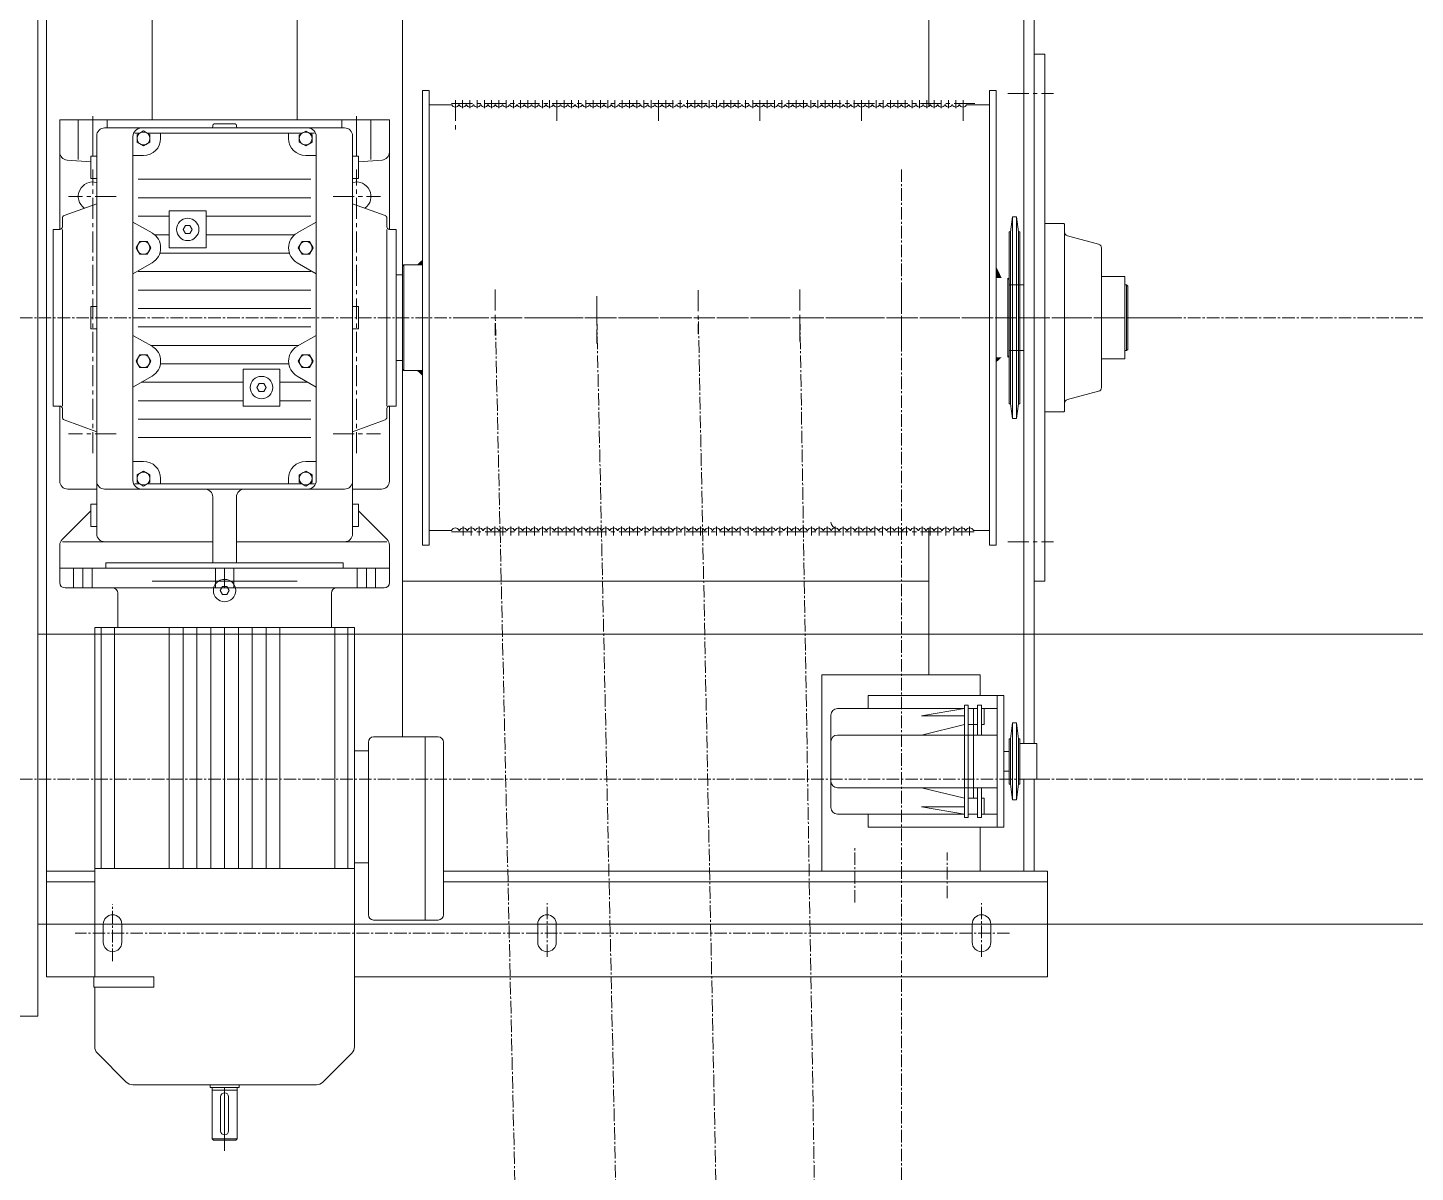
# Model space of a CAD drawing. Header units: millimetres. Extents: x 53635 to 142317, y 101101 to 147193.
# Drawn here: x 70953 to 72006, y 120761 to 121629 of the extents above; entities that cross this region are included whole.
import ezdxf

# ---------------------------------------------------------------- set-up
doc = ezdxf.new("R2010")
doc.units = ezdxf.units.MM
doc.header["$LTSCALE"] = 0.5
doc.header["$MEASUREMENT"] = 0
for name, pattern in [('AXES', [50.8, 31.75, -6.35, 6.35, -6.35]), ('AXES2', [28.575, 19.05, -3.175, 3.175, -3.175]), ('CONTINU', [0])]:
    doc.linetypes.add(name, pattern=pattern)
doc.layers.get('0').update_dxf_attribs({"lineweight": 0})
for name, color, linetype, lineweight in [('-AXE', 1, 'AXES2', 0), ('-fort', 7, 'Continuous', 0), ('ASHADE', 7, 'CONTINU', 0), ('AXE', 1, 'AXES2', 0), ('AXES', 1, 'AXES', 0), ('FIN', 1, 'Continuous', 0), ('FORT', 7, 'Continuous', 0)]:
    doc.layers.add(name, color=color, linetype=linetype, lineweight=lineweight)

msp = doc.modelspace()

# ---------------------------------------------------------------- linework, layer by layer
at = {"layer": '-AXE'}
for p, q in [((70604.5, 121409.09), (77418.31, 121409.09)), ((70604.5, 121059.09), (77418.31, 121059.09))]:
    msp.add_line(p, q, dxfattribs=at)
at = {"layer": '-fort'}
for p, q in [((70960.9, 121169.09), (77070.89, 121169.09)), ((70960.9, 120949.09), (77070.89, 120949.09))]:
    msp.add_line(p, q, dxfattribs=at)
msp.add_lwpolyline([(70815.9, 120879.09), (70815.9, 121939.09), (70960.9, 121939.09), (70960.9, 120879.09)], close=True, dxfattribs=at)
for p, q in [((71724.64, 121609.09), (71724.64, 121209.09)), ((71252.64, 121409.09), (71252.64, 121581.59)), ((71257.64, 121409.09), (71257.64, 121581.59)), ((71682.64, 121409.09), (71682.64, 121581.59)), ((71687.64, 121409.09), (71687.64, 121581.59)), ((71257.64, 121570.59), (71275.08, 121570.59)), ((71280.21, 121570.59), (71280.58, 121570.59)), ((71285.71, 121570.59), (71286.08, 121570.59)), ((71291.21, 121570.59), (71291.58, 121570.59)), ((71296.71, 121570.59), (71297.08, 121570.59)), ((71302.21, 121570.59), (71302.58, 121570.59)), ((71307.71, 121570.59), (71308.08, 121570.59)), ((71313.21, 121570.59), (71313.58, 121570.59)), ((71318.71, 121570.59), (71319.08, 121570.59)), ((71324.21, 121570.59), (71324.58, 121570.59)), ((71329.71, 121570.59), (71330.08, 121570.59)), ((71335.21, 121570.59), (71335.58, 121570.59)), ((71340.71, 121570.59), (71341.08, 121570.59)), ((71346.21, 121570.59), (71346.58, 121570.59)), ((71351.71, 121570.59), (71352.08, 121570.59)), ((71357.21, 121570.59), (71357.58, 121570.59)), ((71362.71, 121570.59), (71363.08, 121570.59)), ((71368.21, 121570.59), (71368.58, 121570.59)), ((71373.71, 121570.59), (71374.08, 121570.59)), ((71379.21, 121570.59), (71379.58, 121570.59)), ((71384.71, 121570.59), (71385.08, 121570.59)), ((71390.21, 121570.59), (71390.58, 121570.59)), ((71395.71, 121570.59), (71396.08, 121570.59)), ((71401.21, 121570.59), (71401.58, 121570.59)), ((71406.71, 121570.59), (71407.08, 121570.59)), ((71412.21, 121570.59), (71412.58, 121570.59)), ((71417.71, 121570.59), (71418.08, 121570.59)), ((71423.21, 121570.59), (71423.58, 121570.59)), ((71428.71, 121570.59), (71429.08, 121570.59)), ((71434.21, 121570.59), (71434.58, 121570.59)), ((71439.71, 121570.59), (71440.08, 121570.59)), ((71445.21, 121570.59), (71445.58, 121570.59)), ((71450.71, 121570.59), (71451.08, 121570.59)), ((71456.21, 121570.59), (71456.58, 121570.59)), ((71461.71, 121570.59), (71462.08, 121570.59)), ((71467.21, 121570.59), (71467.58, 121570.59)), ((71472.71, 121570.59), (71473.08, 121570.59)), ((71478.21, 121570.59), (71478.58, 121570.59)), ((71483.71, 121570.59), (71484.08, 121570.59)), ((71489.21, 121570.59), (71489.58, 121570.59)), ((71494.71, 121570.59), (71495.08, 121570.59)), ((71500.21, 121570.59), (71500.58, 121570.59)), ((71505.71, 121570.59), (71506.08, 121570.59)), ((71511.21, 121570.59), (71511.58, 121570.59)), ((71516.71, 121570.59), (71517.08, 121570.59)), ((71522.21, 121570.59), (71522.58, 121570.59)), ((71527.71, 121570.59), (71528.08, 121570.59)), ((71533.21, 121570.59), (71533.58, 121570.59)), ((71538.71, 121570.59), (71539.08, 121570.59)), ((71544.21, 121570.59), (71544.58, 121570.59)), ((71549.71, 121570.59), (71550.08, 121570.59)), ((71555.21, 121570.59), (71555.58, 121570.59)), ((71560.71, 121570.59), (71561.08, 121570.59)), ((71566.21, 121570.59), (71566.58, 121570.59)), ((71571.71, 121570.59), (71572.08, 121570.59)), ((71577.21, 121570.59), (71577.58, 121570.59)), ((71582.71, 121570.59), (71583.08, 121570.59)), ((71588.21, 121570.59), (71588.58, 121570.59)), ((71593.71, 121570.59), (71594.08, 121570.59)), ((71599.21, 121570.59), (71599.58, 121570.59)), ((71604.71, 121570.59), (71605.08, 121570.59)), ((71610.21, 121570.59), (71610.58, 121570.59)), ((71615.71, 121570.59), (71616.08, 121570.59)), ((71621.21, 121570.59), (71621.58, 121570.59)), ((71626.71, 121570.59), (71627.08, 121570.59)), ((71632.21, 121570.59), (71632.58, 121570.59)), ((71637.71, 121570.59), (71638.08, 121570.59)), ((71643.21, 121570.59), (71643.58, 121570.59)), ((71648.71, 121570.59), (71649.08, 121570.59)), ((71654.21, 121570.59), (71654.58, 121570.59)), ((71659.71, 121570.59), (71660.08, 121570.59)), ((71665.21, 121570.59), (71682.64, 121570.59)), ((70977.64, 121559.09), (70977.64, 121534.67)), ((70977.64, 121559.09), (71102.64, 121559.09)), ((70977.64, 121559.09), (70977.64, 121476.09)), ((70991.64, 121559.09), (70991.64, 121529.09)), ((71002.64, 121562.09), (71002.64, 121531.59)), ((71013.64, 121559.09), (71013.64, 121553.09)), ((71093.64, 121555.09), (71093.64, 121554.09)), ((71094.64, 121556.09), (71102.64, 121556.09)), ((71102.64, 121559.09), (71227.64, 121559.09)), ((71102.64, 121556.09), (71110.64, 121556.09)), ((71111.64, 121555.09), (71111.64, 121554.09)), ((71191.64, 121559.09), (71191.64, 121553.09)), ((71202.64, 121562.09), (71202.64, 121531.59)), ((71213.64, 121559.09), (71213.64, 121529.09)), ((71227.64, 121559.09), (71227.64, 121534.67)), ((71227.64, 121559.09), (71227.64, 121476.09)), ((71005.64, 121547.09), (71005.64, 121531.59)), ((71011.64, 121553.09), (71039.64, 121553.09)), ((71033.14, 121546.59), (71033.14, 121481.69)), ((71034.44, 121549.09), (71038.27, 121549.09)), ((71041.14, 121550.79), (71036.24, 121547.89)), ((71036.24, 121547.89), (71036.24, 121542.29)), ((71039.64, 121553.09), (71165.64, 121553.09)), ((71039.64, 121553.09), (71092.64, 121553.09)), ((71041.14, 121550.79), (71046.04, 121547.89)), ((71044.02, 121549.09), (71161.34, 121549.09)), ((71046.04, 121547.89), (71046.04, 121542.29)), ((71054.14, 121549.09), (71054.14, 121545.09)), ((71112.64, 121553.09), (71165.64, 121553.09)), ((71151.14, 121549.09), (71151.14, 121545.09)), ((71164.14, 121550.69), (71159.24, 121547.89)), ((71159.24, 121547.89), (71159.24, 121542.29)), ((71164.14, 121550.69), (71169.04, 121547.89)), ((71165.64, 121553.09), (71193.64, 121553.09)), ((71166.94, 121549.09), (71170.84, 121549.09)), ((71169.04, 121547.89), (71169.04, 121542.29)), ((71172.14, 121546.59), (71172.14, 121481.69)), ((71199.64, 121547.09), (71199.64, 121285.09)), ((71036.24, 121542.29), (71041.14, 121539.49)), ((71046.04, 121542.29), (71041.14, 121539.49)), ((71159.24, 121542.29), (71164.14, 121539.39)), ((71169.04, 121542.29), (71164.14, 121539.39)), ((70983.22, 121528.69), (71001.14, 121527.41)), ((71001.14, 121531.59), (71005.64, 121531.59)), ((71001.14, 121514.59), (71001.14, 121531.59)), ((71005.64, 121531.59), (71005.64, 121514.59)), ((71033.14, 121532.09), (71041.14, 121532.09)), ((71164.14, 121532.09), (71172.14, 121532.09)), ((71199.64, 121531.59), (71204.14, 121531.59)), ((71199.64, 121514.59), (71199.64, 121531.59)), ((71199.64, 121527.09), (71199.64, 121527.09)), ((71204.14, 121531.59), (71204.14, 121514.59)), ((71222.07, 121528.69), (71204.14, 121527.41)), ((71005.64, 121514.59), (71001.14, 121514.59)), ((71005.64, 121514.59), (71005.64, 121417.59)), ((71037.14, 121514.09), (71168.14, 121514.09)), ((71204.14, 121514.59), (71199.64, 121514.59)), ((71005.64, 121495.55), (70980.96, 121486.56)), ((71037.14, 121500.09), (71168.14, 121500.09)), ((71199.64, 121495.55), (71224.33, 121486.56)), ((70979.64, 121484.68), (70979.64, 121478.09)), ((71033.14, 121481.69), (71033.14, 121442.49)), ((71033.14, 121481.69), (71047.64, 121473.39)), ((71033.14, 121481.69), (71033.14, 121442.49)), ((71037.14, 121486.09), (71060.64, 121486.09)), ((71060.64, 121490.09), (71088.64, 121490.09)), ((71060.64, 121490.09), (71060.64, 121462.09)), ((71088.64, 121490.09), (71088.64, 121462.09)), ((71088.64, 121486.09), (71168.14, 121486.09)), ((71172.14, 121481.69), (71157.64, 121473.39)), ((71172.14, 121481.69), (71172.14, 121442.49)), ((71225.64, 121484.68), (71225.64, 121478.09)), ((70972.64, 121476.09), (70977.64, 121476.09)), ((70972.64, 121476.09), (70972.64, 121409.09)), ((70979.64, 121476.09), (70979.64, 121342.09)), ((71049.45, 121472.09), (71060.64, 121472.09)), ((71071.18, 121476.09), (71072.91, 121479.09)), ((71072.91, 121473.09), (71071.18, 121476.09)), ((71072.91, 121479.09), (71076.38, 121479.09)), ((71076.38, 121473.09), (71072.91, 121473.09)), ((71076.38, 121479.09), (71078.11, 121476.09)), ((71078.11, 121476.09), (71076.38, 121473.09)), ((71088.64, 121472.09), (71155.84, 121472.09)), ((71225.64, 121476.09), (71225.64, 121342.09)), ((71227.64, 121476.09), (71232.64, 121476.09)), ((71232.64, 121476.09), (71232.64, 121409.09)), ((71738.64, 121480.59), (71724.64, 121480.59)), ((71739.64, 121479.59), (71739.64, 121409.09)), ((71765.42, 121464.88), (71741.87, 121471.19)), ((71038.34, 121466.99), (71035.44, 121462.09)), ((71035.44, 121462.09), (71038.34, 121457.19)), ((71038.34, 121466.99), (71043.94, 121466.99)), ((71043.94, 121466.99), (71046.74, 121462.09)), ((71046.74, 121462.09), (71043.94, 121457.19)), ((71060.64, 121462.09), (71088.64, 121462.09)), ((71161.34, 121466.99), (71158.44, 121462.09)), ((71158.44, 121462.09), (71161.34, 121457.19)), ((71161.34, 121466.99), (71166.94, 121466.99)), ((71166.94, 121466.99), (71169.74, 121462.09)), ((71169.74, 121462.09), (71166.94, 121457.19)), ((71767.64, 121461.98), (71767.64, 121409.09)), ((71047.64, 121450.79), (71033.14, 121442.49)), ((71038.34, 121457.19), (71043.94, 121457.19)), ((71053.51, 121458.09), (71151.77, 121458.09)), ((71157.64, 121450.79), (71172.14, 121442.49)), ((71161.34, 121457.19), (71166.94, 121457.19)), ((71033.14, 121442.49), (71033.14, 121395.69)), ((71037.14, 121444.09), (71168.14, 121444.09)), ((71172.14, 121442.49), (71172.14, 121395.69)), ((71237.64, 121441.59), (71232.64, 121441.59)), ((71232.64, 121441.59), (71232.64, 121441.59)), ((71237.64, 121448.09), (71238.64, 121449.09)), ((71237.64, 121448.09), (71237.64, 121370.09)), ((71237.64, 121441.59), (71237.64, 121376.59)), ((71237.64, 121439.09), (71237.64, 121379.09)), ((71252.64, 121449.09), (71238.64, 121449.09)), ((71238.64, 121449.09), (71238.64, 121369.09)), ((71696.64, 121439.09), (71697.64, 121438.09)), ((71696.64, 121439.09), (71696.64, 121379.09)), ((71785.24, 121440.34), (71767.64, 121440.34)), ((71785.24, 121440.34), (71785.24, 121377.84)), ((71037.14, 121430.09), (71168.14, 121430.09)), ((71708.64, 121434.09), (71697.64, 121434.09)), ((71786.64, 121434.09), (71785.24, 121434.09)), ((71787.64, 121433.09), (71786.64, 121434.09)), ((71786.64, 121434.09), (71786.64, 121384.09)), ((71787.64, 121433.09), (71787.64, 121385.09)), ((70972.64, 121409.09), (70972.64, 121342.09)), ((71001.14, 121417.59), (71005.64, 121417.59)), ((71001.14, 121400.59), (71001.14, 121417.59)), ((71005.64, 121417.59), (71005.64, 121400.59)), ((71037.14, 121416.09), (71168.14, 121416.09)), ((71037.14, 121416.09), (71168.14, 121416.09)), ((71199.64, 121417.59), (71204.14, 121417.59)), ((71199.64, 121400.59), (71199.64, 121417.59)), ((71204.14, 121417.59), (71204.14, 121400.59)), ((71232.64, 121409.09), (71232.64, 121342.09)), ((71252.64, 121236.59), (71252.64, 121409.09)), ((71257.64, 121409.09), (71257.64, 121236.59)), ((71682.64, 121409.09), (71682.64, 121236.59)), ((71687.64, 121236.59), (71687.64, 121409.09)), ((71739.64, 121338.59), (71739.64, 121409.09)), ((71767.64, 121409.09), (71767.64, 121356.16)), ((71005.64, 121400.59), (71001.14, 121400.59)), ((71005.64, 121400.59), (71005.64, 121285.09)), ((71005.64, 121400.59), (71005.64, 121285.09)), ((71037.14, 121402.09), (71168.14, 121402.09)), ((71204.14, 121400.59), (71199.64, 121400.59)), ((71033.14, 121395.69), (71033.14, 121356.49)), ((71033.14, 121395.69), (71047.64, 121387.39)), ((71033.14, 121395.69), (71033.14, 121356.49)), ((71046.42, 121388.09), (71158.87, 121388.09)), ((71172.14, 121395.69), (71157.64, 121387.39)), ((71172.14, 121395.69), (71172.14, 121356.49)), ((71038.34, 121380.99), (71035.44, 121376.09)), ((71035.44, 121376.09), (71038.34, 121371.19)), ((71038.34, 121380.99), (71043.94, 121380.99)), ((71043.94, 121380.99), (71046.74, 121376.09)), ((71046.74, 121376.09), (71043.94, 121371.19)), ((71161.34, 121380.99), (71158.44, 121376.09)), ((71158.44, 121376.09), (71161.34, 121371.19)), ((71161.34, 121380.99), (71166.94, 121380.99)), ((71166.94, 121380.99), (71169.74, 121376.09)), ((71169.74, 121376.09), (71166.94, 121371.19)), ((71237.64, 121376.59), (71232.64, 121376.59)), ((71232.64, 121376.59), (71232.64, 121376.59)), ((71697.64, 121380.09), (71696.64, 121379.09)), ((71708.64, 121384.09), (71697.64, 121384.09)), ((71785.24, 121377.84), (71767.64, 121377.84)), ((71786.64, 121384.09), (71785.24, 121384.09)), ((71787.64, 121385.09), (71786.64, 121384.09)), ((71038.34, 121371.19), (71043.94, 121371.19)), ((71053.99, 121374.09), (71151.3, 121374.09)), ((71116.64, 121370.09), (71144.64, 121370.09)), ((71116.64, 121370.09), (71116.64, 121342.09)), ((71144.64, 121370.09), (71144.64, 121342.09)), ((71161.34, 121371.19), (71166.94, 121371.19)), ((71237.64, 121370.09), (71238.64, 121369.09)), ((71252.64, 121369.09), (71238.64, 121369.09)), ((71047.64, 121364.79), (71033.14, 121356.49)), ((71033.14, 121356.49), (71033.14, 121285.59)), ((71039.43, 121360.09), (71116.64, 121360.09)), ((71127.18, 121356.09), (71128.91, 121359.09)), ((71128.91, 121353.09), (71127.18, 121356.09)), ((71128.91, 121359.09), (71132.38, 121359.09)), ((71132.38, 121359.09), (71134.11, 121356.09)), ((71134.11, 121356.09), (71132.38, 121353.09)), ((71144.64, 121360.09), (71165.85, 121360.09)), ((71157.64, 121364.79), (71172.14, 121356.49)), ((71172.14, 121356.49), (71172.14, 121285.59)), ((71037.14, 121346.09), (71116.64, 121346.09)), ((71132.38, 121353.09), (71128.91, 121353.09)), ((71144.64, 121346.09), (71168.14, 121346.09)), ((71765.42, 121353.29), (71741.87, 121346.98)), ((70972.64, 121342.09), (70977.64, 121342.09)), ((70977.64, 121342.09), (70977.64, 121285.09)), ((70979.64, 121340.09), (70979.64, 121333.49)), ((71116.64, 121342.09), (71144.64, 121342.09)), ((71225.64, 121340.09), (71225.64, 121333.49)), ((71227.64, 121342.09), (71232.64, 121342.09)), ((71227.64, 121342.09), (71227.64, 121285.09)), ((71738.64, 121337.59), (71724.64, 121337.59)), ((70980.96, 121331.61), (71005.64, 121322.62)), ((71037.14, 121332.09), (71168.14, 121332.09)), ((71224.33, 121331.61), (71199.64, 121322.62)), ((71037.14, 121318.09), (71168.14, 121318.09)), ((71033.14, 121300.09), (71041.14, 121300.09)), ((71041.14, 121292.69), (71036.24, 121289.89)), ((71041.14, 121292.69), (71046.04, 121289.89)), ((71164.14, 121292.69), (71159.24, 121289.89)), ((71164.14, 121300.09), (71172.14, 121300.09)), ((71164.14, 121292.69), (71169.04, 121289.89)), ((71005.64, 121285.09), (71005.64, 121267.59)), ((71034.44, 121283.09), (71038.27, 121283.09)), ((71036.24, 121289.89), (71036.24, 121284.29)), ((71036.24, 121284.29), (71041.14, 121281.39)), ((71046.04, 121284.29), (71041.14, 121281.39)), ((71044.02, 121283.09), (71161.27, 121283.09)), ((71046.04, 121289.89), (71046.04, 121284.29)), ((71054.14, 121287.09), (71054.14, 121283.09)), ((71151.14, 121287.09), (71151.14, 121283.09)), ((71159.24, 121289.89), (71159.24, 121284.29)), ((71159.24, 121284.29), (71164.14, 121281.39)), ((71169.04, 121284.29), (71164.14, 121281.39)), ((71167.02, 121283.09), (71170.84, 121283.09)), ((71169.04, 121289.89), (71169.04, 121284.29)), ((71199.64, 121285.09), (71199.64, 121245.09)), ((70983.64, 121279.09), (71005.64, 121279.09)), ((71005.64, 121279.09), (71005.64, 121267.59)), ((71011.64, 121279.09), (71039.64, 121279.09)), ((71039.64, 121279.09), (71165.64, 121279.09)), ((71093.64, 121273.09), (71093.64, 121224.09)), ((71111.64, 121273.09), (71111.64, 121224.09)), ((71165.64, 121279.09), (71193.64, 121279.09)), ((71199.64, 121279.09), (71221.64, 121279.09)), ((71199.64, 121279.09), (71199.64, 121267.09)), ((71001.14, 121262.59), (70979.4, 121240.84)), ((71001.14, 121267.59), (71005.64, 121267.59)), ((71001.14, 121250.59), (71001.14, 121267.59)), ((71005.64, 121267.59), (71005.64, 121250.59)), ((71199.64, 121267.59), (71204.14, 121267.59)), ((71199.64, 121250.59), (71199.64, 121267.59)), ((71199.64, 121267.09), (71199.64, 121267.08)), ((71204.14, 121267.59), (71204.14, 121250.59)), ((71204.14, 121262.58), (71225.89, 121240.84)), ((71005.64, 121250.59), (71001.14, 121250.59)), ((71005.64, 121250.59), (71005.64, 121245.09)), ((71204.14, 121250.59), (71199.64, 121250.59)), ((70979.64, 121239.09), (71093.64, 121239.09)), ((71011.64, 121239.09), (71093.64, 121239.09)), ((71093.64, 121239.09), (71093.64, 121239.09)), ((71093.64, 121239.09), (71093.64, 121239.09)), ((71111.64, 121239.09), (71225.64, 121239.09)), ((71111.64, 121239.09), (71193.64, 121239.09)), ((71257.64, 121247.59), (71274.82, 121247.59)), ((71280.47, 121247.59), (71280.82, 121247.59)), ((71286.47, 121247.59), (71286.82, 121247.59)), ((71292.47, 121247.59), (71292.82, 121247.59)), ((71298.47, 121247.59), (71298.82, 121247.59)), ((71304.47, 121247.59), (71304.82, 121247.59)), ((71310.47, 121247.59), (71310.82, 121247.59)), ((71316.47, 121247.59), (71316.82, 121247.59)), ((71322.47, 121247.59), (71322.82, 121247.59)), ((71328.47, 121247.59), (71328.82, 121247.59)), ((71334.47, 121247.59), (71334.82, 121247.59)), ((71340.47, 121247.59), (71340.82, 121247.59)), ((71346.47, 121247.59), (71346.82, 121247.59)), ((71352.47, 121247.59), (71352.82, 121247.59)), ((71358.47, 121247.59), (71358.82, 121247.59)), ((71364.47, 121247.59), (71364.82, 121247.59)), ((71370.47, 121247.59), (71370.82, 121247.59)), ((71376.47, 121247.59), (71376.82, 121247.59)), ((71382.47, 121247.59), (71382.82, 121247.59)), ((71388.47, 121247.59), (71388.82, 121247.59)), ((71394.47, 121247.59), (71394.82, 121247.59)), ((71400.47, 121247.59), (71400.82, 121247.59)), ((71406.47, 121247.59), (71406.82, 121247.59)), ((71412.47, 121247.59), (71412.82, 121247.59)), ((71418.47, 121247.59), (71418.82, 121247.59)), ((71424.47, 121247.59), (71424.82, 121247.59)), ((71430.47, 121247.59), (71430.82, 121247.59)), ((71436.47, 121247.59), (71436.82, 121247.59)), ((71442.47, 121247.59), (71442.82, 121247.59)), ((71448.47, 121247.59), (71448.82, 121247.59)), ((71454.47, 121247.59), (71454.82, 121247.59)), ((71460.47, 121247.59), (71460.82, 121247.59)), ((71466.47, 121247.59), (71466.82, 121247.59)), ((71472.47, 121247.59), (71472.82, 121247.59)), ((71478.47, 121247.59), (71478.82, 121247.59)), ((71484.47, 121247.59), (71484.82, 121247.59)), ((71490.47, 121247.59), (71490.82, 121247.59)), ((71496.47, 121247.59), (71496.82, 121247.59)), ((71502.47, 121247.59), (71502.82, 121247.59)), ((71508.47, 121247.59), (71508.82, 121247.59)), ((71514.47, 121247.59), (71514.82, 121247.59)), ((71520.47, 121247.59), (71520.82, 121247.59)), ((71526.47, 121247.59), (71526.82, 121247.59)), ((71532.47, 121247.59), (71532.82, 121247.59)), ((71538.47, 121247.59), (71538.82, 121247.59)), ((71544.47, 121247.59), (71544.82, 121247.59)), ((71550.47, 121247.59), (71550.82, 121247.59)), ((71556.47, 121247.59), (71556.82, 121247.59)), ((71562.47, 121247.59), (71562.82, 121247.59)), ((71568.47, 121247.59), (71568.82, 121247.59)), ((71574.47, 121247.59), (71574.82, 121247.59)), ((71580.47, 121247.59), (71580.82, 121247.59)), ((71586.47, 121247.59), (71586.82, 121247.59)), ((71592.47, 121247.59), (71592.82, 121247.59)), ((71598.47, 121247.59), (71598.82, 121247.59)), ((71604.47, 121247.59), (71604.82, 121247.59)), ((71610.47, 121247.59), (71610.82, 121247.59)), ((71616.47, 121247.59), (71616.82, 121247.59)), ((71622.47, 121247.59), (71622.82, 121247.59)), ((71628.47, 121247.59), (71628.82, 121247.59)), ((71634.47, 121247.59), (71634.82, 121247.59)), ((71640.47, 121247.59), (71640.82, 121247.59)), ((71646.47, 121247.59), (71646.82, 121247.59)), ((71652.47, 121247.59), (71652.82, 121247.59)), ((71658.47, 121247.59), (71658.82, 121247.59)), ((71664.47, 121247.59), (71664.82, 121247.59)), ((71670.47, 121247.59), (71682.64, 121247.59)), ((70977.64, 121236.6), (70977.64, 121219.09)), ((71227.64, 121236.6), (71227.64, 121219.09)), ((70977.64, 121219.09), (70977.64, 121208.09)), ((70977.64, 121219.09), (71012.64, 121219.09)), ((70977.64, 121219.09), (71012.64, 121219.09)), ((70988.14, 121219.09), (70988.14, 121204.09)), ((70995.14, 121219.09), (70995.14, 121204.09)), ((71002.14, 121219.09), (71002.14, 121204.09)), ((71012.64, 121223.09), (71012.64, 121219.09)), ((71012.64, 121223.09), (71192.64, 121223.09)), ((71012.64, 121219.09), (71192.64, 121219.09)), ((71012.64, 121219.09), (71192.64, 121219.09)), ((71095.64, 121219.09), (71095.64, 121204.09)), ((71095.64, 121219.09), (71095.64, 121204.09)), ((71095.64, 121219.09), (71095.64, 121204.09)), ((71095.64, 121219.09), (71095.64, 121204.09)), ((71102.64, 121219.09), (71102.64, 121204.09)), ((71102.64, 121219.09), (71102.64, 121204.09)), ((71102.64, 121219.09), (71102.64, 121204.09)), ((71109.64, 121219.09), (71109.64, 121204.09)), ((71109.64, 121219.09), (71109.64, 121204.09)), ((71109.64, 121219.09), (71109.64, 121204.09)), ((71109.64, 121219.09), (71109.64, 121204.09)), ((71192.64, 121223.09), (71192.64, 121219.09)), ((71192.64, 121219.09), (71227.64, 121219.09)), ((71192.64, 121219.09), (71227.64, 121219.09)), ((71203.14, 121219.09), (71203.14, 121204.09)), ((71210.14, 121219.09), (71210.14, 121204.09)), ((71217.14, 121219.09), (71217.14, 121204.09)), ((71227.64, 121219.09), (71227.64, 121208.09)), ((71227.64, 121219.09), (71227.64, 121219.09)), ((71227.64, 121219.09), (71227.64, 121219.09)), ((70981.64, 121204.09), (71017.64, 121204.09)), ((71017.64, 121204.09), (71187.64, 121204.09)), ((71021.64, 121200.09), (71021.64, 121174.09)), ((71100.91, 121205.09), (71099.18, 121202.09)), ((71099.18, 121202.09), (71100.91, 121199.09)), ((71100.91, 121205.09), (71104.38, 121205.09)), ((71100.91, 121199.09), (71104.38, 121199.09)), ((71104.38, 121205.09), (71106.11, 121202.09)), ((71106.11, 121202.09), (71104.38, 121199.09)), ((71183.64, 121200.09), (71183.64, 121174.09)), ((71187.64, 121204.09), (71223.64, 121204.09)), ((71004.14, 121174.09), (71201.14, 121174.09)), ((71004.14, 121174.09), (71004.14, 120991.09)), ((71009.14, 121174.09), (71009.14, 120991.09)), ((71019.14, 121174.09), (71019.14, 120991.09)), ((71021.64, 121174.09), (71183.64, 121174.09)), ((71060.64, 121174.09), (71060.64, 120991.09)), ((71071.14, 121174.09), (71071.14, 120991.09)), ((71081.64, 121174.09), (71081.64, 120991.09)), ((71092.14, 121174.09), (71092.14, 120991.09)), ((71102.64, 121174.09), (71102.64, 120991.09)), ((71113.14, 121174.09), (71113.14, 120991.09)), ((71123.64, 121174.09), (71123.64, 120991.09)), ((71134.14, 121174.09), (71134.14, 120991.09)), ((71144.64, 121174.09), (71144.64, 120991.09)), ((71186.14, 121174.09), (71186.14, 120991.09)), ((71196.14, 121174.09), (71196.14, 120991.09)), ((71201.14, 121174.09), (71201.14, 120991.09)), ((71211.64, 121087.09), (71211.64, 120956.09)), ((71264.64, 121091.09), (71215.64, 121091.09)), ((71254.64, 121091.09), (71254.64, 120952.09)), ((71268.64, 121087.09), (71268.64, 120956.09)), ((71211.64, 121080.59), (71201.14, 121080.59)), ((71201.14, 121080.59), (71201.14, 120995.59)), ((71211.64, 121080.59), (71211.64, 120995.59)), ((71004.14, 120991.09), (71004.14, 120909.09)), ((71004.14, 120991.09), (71102.64, 120991.09)), ((71009.14, 120991.09), (71009.14, 120991.09)), ((71019.14, 120991.09), (71019.14, 120991.09)), ((71060.64, 120991.09), (71060.64, 120991.09)), ((71071.14, 120991.09), (71071.14, 120991.09)), ((71081.64, 120991.09), (71081.64, 120991.09)), ((71092.14, 120991.09), (71092.14, 120991.09)), ((71102.64, 120991.09), (71201.14, 120991.09)), ((71113.14, 120991.09), (71113.14, 120991.09)), ((71123.64, 120991.09), (71123.64, 120991.09)), ((71134.14, 120991.09), (71134.14, 120991.09)), ((71144.64, 120991.09), (71144.64, 120991.09)), ((71186.14, 120991.09), (71186.14, 120991.09)), ((71196.14, 120991.09), (71196.14, 120991.09)), ((71201.14, 120995.59), (71201.14, 120991.09)), ((71211.64, 120995.59), (71201.14, 120995.59)), ((71201.14, 120991.09), (71201.14, 120855.98)), ((71201.14, 120991.09), (71201.14, 120991.09)), ((71201.14, 120991.09), (71201.14, 120991.09)), ((71264.64, 120952.09), (71215.64, 120952.09)), ((71003.52, 120909.09), (71003.52, 120901.09)), ((71003.52, 120909.09), (71049, 120909.09)), ((71049, 120909.09), (71049, 120901.09)), ((71003.52, 120901.09), (71049, 120901.09)), ((71004.14, 120901.09), (71004.14, 120855.98)), ((71006.19, 120851.03), (71028.09, 120829.14)), ((71199.09, 120851.03), (71177.19, 120829.14)), ((71033.04, 120827.09), (71102.64, 120827.09)), ((71091.64, 120827.09), (71113.64, 120827.09)), ((71091.64, 120827.09), (71091.64, 120825.09)), ((71091.64, 120825.09), (71113.64, 120825.09)), ((71093.14, 120825.09), (71112.14, 120825.09)), ((71093.14, 120825.09), (71093.14, 120786.09)), ((71093.14, 120823.09), (71112.14, 120823.09)), ((71099.64, 120818.09), (71099.64, 120792.09)), ((71102.64, 120827.09), (71172.24, 120827.09)), ((71102.64, 120825.09), (71102.64, 120777.09)), ((71105.64, 120818.09), (71105.64, 120792.09)), ((71112.14, 120825.09), (71112.14, 120786.09)), ((71113.64, 120827.09), (71113.64, 120825.09)), ((71093.14, 120786.09), (71112.14, 120786.09)), ((71093.14, 120786.09), (71094.14, 120785.09)), ((71094.14, 120785.09), (71111.14, 120785.09)), ((71112.14, 120786.09), (71111.14, 120785.09))]:
    msp.add_line(p, q)
for centre, radius in [((71041.14, 121545.09), 4.89), ((71164.14, 121545.09), 4.89), ((71074.64, 121476.09), 8.5), ((71041.14, 121462.09), 4.89), ((71164.14, 121462.09), 4.89), ((71041.14, 121376.09), 4.89), ((71164.14, 121376.09), 4.89), ((71130.64, 121356.09), 8.5), ((71041.14, 121287.09), 4.89), ((71164.14, 121287.09), 4.89), ((71102.64, 121202.09), 8.5)]:
    msp.add_circle(centre, radius)
for centre, radius, start, end in [((71094.64, 121555.09), 1, 90, 180), ((71110.64, 121555.09), 1, 0, 90), ((71011.64, 121547.09), 6, 90, 180), ((71039.64, 121546.59), 6.5, 90, 180), ((71041.14, 121545.09), 13, -90, 0), ((71092.64, 121554.09), 1, -90, 0), ((71112.64, 121554.09), 1, 180, 270), ((71164.14, 121545.09), 13, 180, 270), ((71165.64, 121546.59), 6.5, 0, 90), ((71193.64, 121547.09), 6, 0, 90), ((70983.64, 121534.67), 6, 180, 265.91), ((71221.64, 121534.67), 6, -85.91, 0), ((71002.64, 121501.09), 11, 74.17, 234.5), ((71202.64, 121501.09), 11, -54.49, 105.84), ((70981.64, 121484.68), 2, 110, 180), ((71223.64, 121484.68), 2, 0, 70), ((70977.64, 121478.09), 2, -90, 0), ((71041.14, 121462.09), 13, -60, 60), ((71164.14, 121462.09), 13, 120, 240), ((71227.64, 121478.09), 2, 180, 270), ((71738.64, 121479.59), 1, 0, 90.00007), ((71742.64, 121474.09), 3, 180, 255.00007), ((71764.64, 121461.98), 3, 0, 75.00007), ((71041.14, 121376.09), 13, -60, 60), ((71164.14, 121376.09), 13, 120, 240), ((71764.64, 121356.19), 3, -74.99993, 0.00015), ((71742.64, 121344.08), 3, 105.00007, 180.00015), ((70977.64, 121340.09), 2, 0, 90), ((71227.64, 121340.09), 2, 90, 180), ((71738.64, 121338.59), 1, -89.99993, 0.00015), ((70981.64, 121333.49), 2, 180, 250), ((71223.64, 121333.49), 2, -70, 0), ((71041.14, 121287.09), 13, 0, 90), ((71164.14, 121287.09), 13, 90, 180), ((70983.64, 121285.09), 6, 180, 270), ((71011.64, 121285.09), 6, 180, 270), ((71039.64, 121285.59), 6.5, 180, 270), ((71165.64, 121285.59), 6.5, -90, 0), ((71193.64, 121285.09), 6, -90, 0), ((71221.64, 121285.09), 6, -90, 0), ((71087.64, 121273.09), 6, 0, 90), ((71117.64, 121273.09), 6, 90, 180), ((71277.64, 121246.59), 3, 19.47122, 160.52878), ((71283.64, 121246.59), 3, 19.47122, 160.52878), ((71289.64, 121246.59), 3, 19.47122, 160.52878), ((71295.64, 121246.59), 3, 19.47122, 160.52878), ((71301.64, 121246.59), 3, 19.47122, 160.52878), ((71307.64, 121246.59), 3, 19.47122, 160.52878), ((71313.64, 121246.59), 3, 19.47122, 160.52878), ((71319.64, 121246.59), 3, 19.47122, 160.52878), ((71325.64, 121246.59), 3, 19.47122, 160.52878), ((71331.64, 121246.59), 3, 19.47122, 160.52878), ((71337.64, 121246.59), 3, 19.47122, 160.52878), ((71343.64, 121246.59), 3, 19.47122, 160.52878), ((71349.64, 121246.59), 3, 19.47122, 160.52878), ((71355.64, 121246.59), 3, 19.47122, 160.52878), ((71361.64, 121246.59), 3, 19.47122, 160.52878), ((71367.64, 121246.59), 3, 19.47122, 160.52878), ((71373.64, 121246.59), 3, 19.47122, 160.52878), ((71379.64, 121246.59), 3, 19.47122, 160.52878), ((71385.64, 121246.59), 3, 19.47122, 160.52878), ((71391.64, 121246.59), 3, 19.47122, 160.52878), ((71397.64, 121246.59), 3, 19.47122, 160.52878), ((71403.64, 121246.59), 3, 19.47122, 160.52878), ((71409.64, 121246.59), 3, 19.47122, 160.52878), ((71415.64, 121246.59), 3, 19.47122, 160.52878), ((71421.64, 121246.59), 3, 19.47122, 160.52878), ((71427.64, 121246.59), 3, 19.47122, 160.52878), ((71433.64, 121246.59), 3, 19.47122, 160.52878), ((71439.64, 121246.59), 3, 19.47122, 160.52878), ((71445.64, 121246.59), 3, 19.47122, 160.52878), ((71451.64, 121246.59), 3, 19.47122, 160.52878), ((71457.64, 121246.59), 3, 19.47122, 160.52878), ((71463.64, 121246.59), 3, 19.47122, 160.52878), ((71469.64, 121246.59), 3, 19.47122, 160.52878), ((71475.64, 121246.59), 3, 19.47122, 160.52878), ((71481.64, 121246.59), 3, 19.47122, 160.52878), ((71487.64, 121246.59), 3, 19.47122, 160.52878), ((71493.64, 121246.59), 3, 19.47122, 160.52878), ((71499.64, 121246.59), 3, 19.47122, 160.52878), ((71505.64, 121246.59), 3, 19.47122, 160.52878), ((71511.64, 121246.59), 3, 19.47122, 160.52878), ((71517.64, 121246.59), 3, 19.47122, 160.52878), ((71523.64, 121246.59), 3, 19.47122, 160.52878), ((71529.64, 121246.59), 3, 19.47122, 160.52878), ((71535.64, 121246.59), 3, 19.47122, 160.52878), ((71541.64, 121246.59), 3, 19.47122, 160.52878), ((71547.64, 121246.59), 3, 19.47122, 160.52878), ((71553.64, 121246.59), 3, 19.47122, 160.52878), ((71559.64, 121246.59), 3, 19.47122, 160.52878), ((71565.64, 121246.59), 3, 19.47122, 160.52878), ((71571.64, 121246.59), 3, 19.47122, 160.52878), ((71577.64, 121246.59), 3, 19.47122, 160.52878), ((71583.64, 121246.59), 3, 19.47122, 160.52878), ((71589.64, 121246.59), 3, 19.47122, 160.52878), ((71595.64, 121246.59), 3, 19.47122, 160.52878), ((71601.64, 121246.59), 3, 19.47122, 160.52878), ((71607.64, 121246.59), 3, 19.47122, 160.52878), ((71613.64, 121246.59), 3, 19.47122, 160.52878), ((71619.64, 121246.59), 3, 19.47122, 160.52878), ((71625.64, 121246.59), 3, 19.47122, 160.52878), ((71631.64, 121246.59), 3, 19.47122, 160.52878), ((71637.64, 121246.59), 3, 19.47122, 160.52878), ((71643.64, 121246.59), 3, 19.47122, 160.52878), ((71649.64, 121246.59), 3, 19.47122, 160.52878), ((71655.64, 121246.59), 3, 19.47122, 160.52878), ((71661.64, 121246.59), 3, 19.47122, 160.52878), ((71667.64, 121246.59), 3, 19.47122, 160.52878), ((70983.64, 121236.6), 6, 135, 180), ((71011.64, 121245.09), 6, 180, 270), ((71193.64, 121245.09), 6, -90, 0), ((71221.64, 121236.6), 6, 0, 45), ((71095.64, 121224.09), 2, 180, 210.01), ((71109.64, 121224.09), 2, -30, 0), ((70981.64, 121208.09), 4, 180, 270), ((71223.64, 121208.09), 4, -90, 0), ((71017.64, 121200.09), 4, 0, 90), ((71187.64, 121200.09), 4, 90, 180), ((71215.64, 121087.09), 4, 90, 180), ((71264.64, 121087.09), 4, 0, 90), ((71215.64, 120956.09), 4, 180, 270), ((71264.64, 120956.09), 4, -90, 0), ((71011.14, 120855.98), 7, 180, 225), ((71194.14, 120855.98), 7, -45, 0), ((71033.04, 120834.09), 7, -135, -90), ((71172.24, 120834.09), 7, -90, -45), ((71102.64, 120818.09), 3, 0, 180), ((71102.64, 120792.09), 3, 180, 360)]:
    msp.add_arc(centre, radius, start, end)
for points in [[(71252.64, 121449.09), (71252.64, 121453.09), (71248.27, 121449.09)], [(71687.64, 121439.09), (71687.64, 121448.09), (71692.02, 121439.09)], [(71687.64, 121379.09), (71687.64, 121375.09), (71692.02, 121379.09)], [(71252.64, 121369.09), (71252.64, 121365.09), (71248.27, 121369.09)]]:
    msp.add_solid(points)
at = {"layer": 'ASHADE', "ltscale": 2}
for p, q in [((70967.64, 121909.09), (70967.64, 120909.09)), ((71047.64, 121829.09), (71047.64, 121559.09)), ((71157.64, 121829.09), (71157.64, 121559.09)), ((71237.64, 121829.09), (71237.64, 121091.09)), ((71636.64, 121829.09), (71636.64, 121569.28)), ((71708.64, 121829.09), (71708.64, 121085.99)), ((71716.64, 121829.09), (71716.64, 121085.99)), ((71716.64, 121609.09), (71724.64, 121609.09)), ((71636.64, 121249.41), (71636.64, 121138.09)), ((71157.64, 121209.09), (71047.64, 121209.09)), ((71636.64, 121209.09), (71237.64, 121209.09)), ((71716.64, 121209.09), (71724.64, 121209.09)), ((71157.64, 121169.09), (71047.64, 121169.09)), ((71636.64, 121169.09), (71237.64, 121169.09)), ((71555.64, 120989.09), (71555.64, 121138.09)), ((71675.64, 121138.09), (71555.64, 121138.09)), ((71675.64, 121122.49), (71675.64, 121138.09)), ((71708.64, 121058.99), (71708.64, 120989.09)), ((71716.64, 121058.99), (71716.64, 120989.09)), ((71675.64, 120989.09), (71675.64, 121022.49)), ((71004.14, 120989.09), (70967.64, 120989.09)), ((71726.64, 120989.09), (71268.64, 120989.09)), ((71555.64, 120989.09), (71675.64, 120989.09)), ((71726.64, 120989.09), (71726.64, 120909.09)), ((71004.14, 120981.09), (70967.64, 120981.09)), ((71726.64, 120981.09), (71268.64, 120981.09)), ((71010.64, 120935.09), (71010.64, 120949.09)), ((71024.64, 120935.09), (71024.64, 120949.09)), ((71340.14, 120935.09), (71340.14, 120949.09)), ((71354.14, 120935.09), (71354.14, 120949.09)), ((71669.64, 120935.09), (71669.64, 120949.09)), ((71683.64, 120935.09), (71683.64, 120949.09)), ((71004.14, 120909.09), (70967.64, 120909.09)), ((71726.64, 120909.09), (71201.14, 120909.09))]:
    msp.add_line(p, q, dxfattribs=at)
for centre, radius, start, end in [((71277.64, 121571.59), 2.75, -158.67631, -21.32369), ((71283.14, 121571.59), 2.75, -158.67631, -21.32369), ((71288.64, 121571.59), 2.75, -158.67631, -21.32369), ((71294.14, 121571.59), 2.75, -158.67631, -21.32369), ((71299.64, 121571.59), 2.75, -158.67631, -21.32369), ((71305.14, 121571.59), 2.75, -158.67631, -21.32369), ((71310.64, 121571.59), 2.75, -158.67631, -21.32369), ((71316.14, 121571.59), 2.75, -158.67631, -21.32369), ((71321.64, 121571.59), 2.75, -158.67631, -21.32369), ((71327.14, 121571.59), 2.75, -158.67631, -21.32369), ((71332.64, 121571.59), 2.75, -158.67631, -21.32369), ((71338.14, 121571.59), 2.75, -158.67631, -21.32369), ((71343.64, 121571.59), 2.75, -158.67631, -21.32369), ((71349.14, 121571.59), 2.75, -158.67631, -21.32369), ((71354.64, 121571.59), 2.75, -158.67631, -21.32369), ((71360.14, 121571.59), 2.75, -158.67631, -21.32369), ((71365.64, 121571.59), 2.75, -158.67631, -21.32369), ((71371.14, 121571.59), 2.75, -158.67631, -21.32369), ((71376.64, 121571.59), 2.75, -158.67631, -21.32369), ((71382.14, 121571.59), 2.75, -158.67631, -21.32369), ((71387.64, 121571.59), 2.75, -158.67631, -21.32369), ((71393.14, 121571.59), 2.75, -158.67631, -21.32369), ((71398.64, 121571.59), 2.75, -158.67631, -21.32369), ((71404.14, 121571.59), 2.75, -158.67631, -21.32369), ((71409.64, 121571.59), 2.75, -158.67631, -21.32369), ((71415.14, 121571.59), 2.75, -158.67631, -21.32369), ((71420.64, 121571.59), 2.75, -158.67631, -21.32369), ((71426.14, 121571.59), 2.75, -158.67631, -21.32369), ((71431.64, 121571.59), 2.75, -158.67631, -21.32369), ((71437.14, 121571.59), 2.75, -158.67631, -21.32369), ((71442.64, 121571.59), 2.75, -158.67631, -21.32369), ((71448.14, 121571.59), 2.75, -158.67631, -21.32369), ((71453.64, 121571.59), 2.75, -158.67631, -21.32369), ((71459.14, 121571.59), 2.75, -158.67631, -21.32369), ((71464.64, 121571.59), 2.75, -158.67631, -21.32369), ((71470.14, 121571.59), 2.75, -158.67631, -21.32369), ((71475.64, 121571.59), 2.75, -158.67631, -21.32369), ((71481.14, 121571.59), 2.75, -158.67631, -21.32369), ((71486.64, 121571.59), 2.75, -158.67631, -21.32369), ((71492.14, 121571.59), 2.75, -158.67631, -21.32369), ((71497.64, 121571.59), 2.75, -158.67631, -21.32369), ((71503.14, 121571.59), 2.75, -158.67631, -21.32369), ((71508.64, 121571.59), 2.75, -158.67631, -21.32369), ((71514.14, 121571.59), 2.75, -158.67631, -21.32369), ((71519.64, 121571.59), 2.75, -158.67631, -21.32369), ((71525.14, 121571.59), 2.75, -158.67631, -21.32369), ((71530.64, 121571.59), 2.75, -158.67631, -21.32369), ((71536.14, 121571.59), 2.75, -158.67631, -21.32369), ((71541.64, 121571.59), 2.75, -158.67631, -21.32369), ((71547.14, 121571.59), 2.75, -158.67631, -21.32369), ((71552.64, 121571.59), 2.75, -158.67631, -21.32369), ((71558.14, 121571.59), 2.75, -158.67631, -21.32369), ((71563.64, 121571.59), 2.75, -158.67631, -21.32369), ((71569.14, 121571.59), 2.75, -158.67631, -21.32369), ((71574.64, 121571.59), 2.75, -158.67631, -21.32369), ((71580.14, 121571.59), 2.75, -158.67631, -21.32369), ((71585.64, 121571.59), 2.75, -158.67631, -21.32369), ((71591.14, 121571.59), 2.75, -158.67631, -21.32369), ((71596.64, 121571.59), 2.75, -158.67631, -21.32369), ((71602.14, 121571.59), 2.75, -158.67631, -21.32369), ((71607.64, 121571.59), 2.75, -158.67631, -21.32369), ((71613.14, 121571.59), 2.75, -158.67631, -21.32369), ((71618.64, 121571.59), 2.75, -158.67631, -21.32369), ((71624.14, 121571.59), 2.75, -158.67631, -21.32369), ((71629.64, 121571.59), 2.75, -158.67631, -21.32369), ((71635.14, 121571.59), 2.75, -158.67631, -21.32369), ((71640.64, 121571.59), 2.75, -158.67631, -21.32369), ((71646.14, 121571.59), 2.75, -158.67631, -21.32369), ((71651.64, 121571.59), 2.75, -158.67631, -21.32369), ((71657.14, 121571.59), 2.75, -158.67631, -21.32369), ((71662.64, 121571.59), 2.75, -158.67631, -21.32369), ((71017.64, 120949.09), 7, 0, 180), ((71347.14, 120949.09), 7, 0, 180), ((71676.64, 120949.09), 7, 0, 180), ((71017.64, 120935.09), 7, 180, 360), ((71347.14, 120935.09), 7, 180, 360), ((71676.64, 120935.09), 7, 180, 360)]:
    msp.add_arc(centre, radius, start, end, dxfattribs=at)
at = {"layer": 'AXE'}
for p, q in [((71615.89, 121521.59), (71615.89, 106721.59)), ((71615.89, 107811.59), (71307.89, 121409.09)), ((71384.89, 121409.09), (71615.89, 110811.59)), ((71615.89, 113811.59), (71461.89, 121409.09)), ((71538.89, 121409.09), (71615.89, 116811.59)), ((71580.64, 120965.3), (71580.64, 121007.08)), ((71650.64, 120968.62), (71650.64, 121003.34)), ((71017.64, 120920.9), (71017.64, 120963.84)), ((71347.14, 120924.14), (71347.14, 120964.88)), ((71676.64, 120924.14), (71676.64, 120964.88)), ((71697.94, 120942.09), (70989.28, 120942.09))]:
    msp.add_line(p, q, dxfattribs=at)
at = {"layer": 'AXES'}
for p, q in [((71696.7, 121579.09), (71731.15, 121579.09)), ((71274.82, 121571.59), (71673.34, 121571.59)), ((71277.64, 121574.23), (71277.64, 121551.58)), ((71283.14, 121574.23), (71283.14, 121568)), ((71288.64, 121574.23), (71288.64, 121568)), ((71294.14, 121574.23), (71294.14, 121568)), ((71299.64, 121574.23), (71299.64, 121568)), ((71305.14, 121574.23), (71305.14, 121568)), ((71310.64, 121574.23), (71310.64, 121568)), ((71316.14, 121574.23), (71316.14, 121568)), ((71321.64, 121574.23), (71321.64, 121568)), ((71327.14, 121574.23), (71327.14, 121568)), ((71332.64, 121574.23), (71332.64, 121568)), ((71338.14, 121574.23), (71338.14, 121568)), ((71343.64, 121574.23), (71343.64, 121568)), ((71349.14, 121574.23), (71349.14, 121568)), ((71354.64, 121574.23), (71354.64, 121558.1)), ((71360.14, 121574.23), (71360.14, 121568)), ((71365.64, 121574.23), (71365.64, 121568)), ((71371.14, 121574.23), (71371.14, 121568)), ((71376.64, 121574.23), (71376.64, 121568)), ((71382.14, 121574.23), (71382.14, 121568)), ((71387.64, 121574.23), (71387.64, 121568)), ((71393.14, 121574.23), (71393.14, 121568)), ((71398.64, 121574.23), (71398.64, 121568)), ((71404.14, 121574.23), (71404.14, 121568)), ((71409.64, 121574.23), (71409.64, 121568)), ((71415.14, 121574.23), (71415.14, 121568)), ((71420.64, 121574.23), (71420.64, 121568)), ((71426.14, 121574.23), (71426.14, 121568)), ((71431.64, 121574.23), (71431.64, 121558.1)), ((71437.14, 121574.23), (71437.14, 121568)), ((71442.64, 121574.23), (71442.64, 121568)), ((71448.14, 121574.23), (71448.14, 121568)), ((71453.64, 121574.23), (71453.64, 121568)), ((71459.14, 121574.23), (71459.14, 121568)), ((71464.64, 121574.23), (71464.64, 121568)), ((71470.14, 121574.23), (71470.14, 121568)), ((71475.64, 121574.23), (71475.64, 121568)), ((71481.14, 121574.23), (71481.14, 121568)), ((71486.64, 121574.23), (71486.64, 121568)), ((71492.14, 121574.23), (71492.14, 121568)), ((71497.64, 121574.23), (71497.64, 121568)), ((71503.14, 121574.23), (71503.14, 121568)), ((71508.64, 121574.23), (71508.64, 121558.1)), ((71514.14, 121574.23), (71514.14, 121568)), ((71519.64, 121574.23), (71519.64, 121568)), ((71525.14, 121574.23), (71525.14, 121568)), ((71530.64, 121574.23), (71530.64, 121568)), ((71536.14, 121574.23), (71536.14, 121568)), ((71541.64, 121574.23), (71541.64, 121568)), ((71547.14, 121574.23), (71547.14, 121568)), ((71552.64, 121574.23), (71552.64, 121568)), ((71558.14, 121574.23), (71558.14, 121568)), ((71563.64, 121574.23), (71563.64, 121568)), ((71569.14, 121574.23), (71569.14, 121568)), ((71574.64, 121574.23), (71574.64, 121568)), ((71580.14, 121574.23), (71580.14, 121568)), ((71585.64, 121574.23), (71585.64, 121558.1)), ((71591.14, 121574.23), (71591.14, 121568)), ((71596.64, 121574.23), (71596.64, 121568)), ((71602.14, 121574.23), (71602.14, 121568)), ((71607.64, 121574.23), (71607.64, 121568)), ((71613.14, 121574.23), (71613.14, 121568)), ((71618.64, 121574.23), (71618.64, 121568)), ((71624.14, 121574.23), (71624.14, 121568)), ((71629.64, 121574.23), (71629.64, 121568)), ((71635.14, 121574.23), (71635.14, 121568)), ((71640.64, 121574.23), (71640.64, 121568)), ((71646.14, 121574.23), (71646.14, 121568)), ((71651.64, 121574.23), (71651.64, 121568)), ((71657.14, 121574.23), (71657.14, 121568)), ((71662.64, 121574.23), (71662.64, 121558.1)), ((71002.64, 121306.28), (71002.64, 121521.43)), ((71202.64, 121306.28), (71202.64, 121521.43)), ((71020.34, 121501.09), (70984.34, 121501.09)), ((71184.95, 121501.09), (71220.95, 121501.09)), ((71307.89, 121430.42), (71307.89, 121395.63)), ((71461.89, 121429.87), (71461.89, 121396.73)), ((71538.89, 121430.42), (71538.89, 121391.21)), ((71615.89, 121428.75), (71615.89, 121387.33)), ((71384.89, 121425.45), (71384.89, 121389.55)), ((71280.66, 121409.09), (71820.71, 121409.09)), ((71020.34, 121321.09), (70984.34, 121321.09)), ((71184.95, 121321.09), (71220.95, 121321.09)), ((71283.64, 121243.94), (71283.64, 121250.59)), ((71289.64, 121243.94), (71289.64, 121250.59)), ((71295.64, 121243.94), (71295.64, 121250.59)), ((71301.64, 121243.94), (71301.64, 121250.59)), ((71307.64, 121243.94), (71307.64, 121250.59)), ((71313.64, 121243.94), (71313.64, 121250.59)), ((71319.64, 121243.94), (71319.64, 121250.59)), ((71325.64, 121243.94), (71325.64, 121250.59)), ((71331.64, 121243.94), (71331.64, 121250.59)), ((71337.64, 121243.94), (71337.64, 121250.59)), ((71343.64, 121243.94), (71343.64, 121250.59)), ((71349.64, 121243.94), (71349.64, 121250.59)), ((71355.64, 121243.94), (71355.64, 121250.59)), ((71361.64, 121243.94), (71361.64, 121250.59)), ((71367.64, 121243.94), (71367.64, 121250.59)), ((71373.64, 121243.94), (71373.64, 121250.59)), ((71379.64, 121243.94), (71379.64, 121250.59)), ((71385.64, 121243.94), (71385.64, 121250.59)), ((71391.64, 121243.94), (71391.64, 121250.59)), ((71397.64, 121243.94), (71397.64, 121250.59)), ((71403.64, 121243.94), (71403.64, 121250.59)), ((71409.64, 121243.94), (71409.64, 121250.59)), ((71415.64, 121243.94), (71415.64, 121250.59)), ((71421.64, 121243.94), (71421.64, 121250.59)), ((71421.64, 121243.94), (71421.64, 121250.59)), ((71427.64, 121243.94), (71427.64, 121250.59)), ((71433.64, 121243.94), (71433.64, 121250.59)), ((71439.64, 121243.94), (71439.64, 121250.59)), ((71445.64, 121243.94), (71445.64, 121250.59)), ((71451.64, 121243.94), (71451.64, 121250.59)), ((71457.64, 121243.94), (71457.64, 121250.59)), ((71463.64, 121243.94), (71463.64, 121250.59)), ((71469.64, 121243.94), (71469.64, 121250.59)), ((71475.64, 121243.94), (71475.64, 121250.59)), ((71481.64, 121243.94), (71481.64, 121250.59)), ((71487.64, 121243.94), (71487.64, 121250.59)), ((71493.64, 121243.94), (71493.64, 121250.59)), ((71499.64, 121243.94), (71499.64, 121250.59)), ((71499.64, 121243.94), (71499.64, 121250.59)), ((71505.64, 121243.94), (71505.64, 121250.59)), ((71511.64, 121243.94), (71511.64, 121250.59)), ((71517.64, 121243.94), (71517.64, 121250.59)), ((71523.64, 121243.94), (71523.64, 121250.59)), ((71529.64, 121243.94), (71529.64, 121250.59)), ((71535.64, 121243.94), (71535.64, 121250.59)), ((71541.64, 121243.94), (71541.64, 121250.59)), ((71547.64, 121243.94), (71547.64, 121250.59)), ((71553.64, 121243.94), (71553.64, 121250.59)), ((71559.64, 121243.94), (71559.64, 121250.59)), ((71565.64, 121243.94), (71565.64, 121250.59)), ((71571.64, 121243.94), (71571.64, 121250.59)), ((71577.64, 121243.94), (71577.64, 121250.59)), ((71577.64, 121243.94), (71577.64, 121250.59)), ((71583.64, 121243.94), (71583.64, 121250.59)), ((71589.64, 121243.94), (71589.64, 121250.59)), ((71595.64, 121243.94), (71595.64, 121250.59)), ((71601.64, 121243.94), (71601.64, 121250.59)), ((71607.64, 121243.94), (71607.64, 121250.59)), ((71613.64, 121243.94), (71613.64, 121250.59)), ((71619.64, 121243.94), (71619.64, 121250.59)), ((71625.64, 121243.94), (71625.64, 121250.59)), ((71631.64, 121243.94), (71631.64, 121250.59)), ((71637.64, 121243.94), (71637.64, 121250.59)), ((71643.64, 121243.94), (71643.64, 121250.59)), ((71649.64, 121243.94), (71649.64, 121250.59)), ((71655.64, 121243.94), (71655.64, 121250.59)), ((71655.64, 121243.94), (71655.64, 121250.59)), ((71661.64, 121243.94), (71661.64, 121250.59)), ((71667.64, 121243.94), (71667.64, 121250.59)), ((71274.82, 121246.59), (71671.1, 121246.59)), ((71696.7, 121239.09), (71731.15, 121239.09))]:
    msp.add_line(p, q, dxfattribs=at)
at = {"layer": 'FIN'}
msp.add_arc((71567.44, 121254.09), 5, 180, 270, dxfattribs=at)
at = {"layer": 'FORT'}
for p, q in [((71252.64, 121581.59), (71257.64, 121581.59)), ((71687.64, 121581.59), (71682.64, 121581.59)), ((71700.14, 121485.59), (71698.64, 121474.33)), ((71700.14, 121485.59), (71698.64, 121474.33)), ((71703.14, 121485.59), (71700.14, 121485.59)), ((71703.14, 121485.59), (71700.14, 121485.59)), ((71700.14, 121332.59), (71700.14, 121485.59)), ((71703.14, 121485.59), (71704.64, 121474.33)), ((71703.14, 121485.59), (71704.64, 121474.33)), ((71703.14, 121485.59), (71703.14, 121332.59)), ((71698.64, 121474.33), (71697.64, 121474.33)), ((71698.64, 121474.33), (71697.64, 121474.33)), ((71697.64, 121474.33), (71697.64, 121343.84)), ((71698.64, 121343.84), (71698.64, 121474.34)), ((71704.64, 121474.34), (71704.64, 121343.84)), ((71705.64, 121474.33), (71704.64, 121474.33)), ((71705.64, 121474.33), (71704.64, 121474.33)), ((71705.64, 121474.33), (71705.64, 121343.84)), ((71697.64, 121438.09), (71697.64, 121380.09)), ((71698.64, 121343.84), (71697.64, 121343.84)), ((71698.64, 121343.84), (71697.64, 121343.84)), ((71700.14, 121332.59), (71698.64, 121343.84)), ((71700.14, 121332.59), (71698.64, 121343.84)), ((71703.14, 121332.59), (71704.64, 121343.84)), ((71703.14, 121332.59), (71704.64, 121343.84)), ((71705.64, 121343.84), (71704.64, 121343.84)), ((71705.64, 121343.84), (71704.64, 121343.84)), ((71703.14, 121332.59), (71700.14, 121332.59)), ((71703.14, 121332.59), (71700.14, 121332.59)), ((71252.64, 121236.59), (71257.64, 121236.59)), ((71687.64, 121236.59), (71682.64, 121236.59)), ((71590.79, 121122.49), (71693.64, 121122.49)), ((71590.79, 121122.49), (71590.79, 121112.49)), ((71666.64, 121115.01), (71663.64, 121115.01)), ((71663.64, 121115.01), (71663.64, 121029.96)), ((71666.64, 121115.01), (71666.64, 121029.96)), ((71676.55, 121115.01), (71673.55, 121115.01)), ((71673.55, 121092.49), (71673.55, 121115.01)), ((71676.55, 121092.49), (71676.55, 121115.01)), ((71688.64, 121122.49), (71688.64, 121023.16)), ((71693.64, 121122.49), (71693.64, 121022.49)), ((71562.44, 121107.49), (71562.44, 121037.49)), ((71567.44, 121112.49), (71663.64, 121112.49)), ((71574.44, 121112.49), (71573.76, 121112.49)), ((71577.44, 121112.49), (71574.44, 121112.49)), ((71631.01, 121107.09), (71663.64, 121112.49)), ((71631.01, 121107.09), (71663.64, 121107.09)), ((71666.64, 121112.49), (71673.55, 121112.49)), ((71670.64, 121112.49), (71670.64, 121044.49)), ((71676.55, 121112.49), (71688.64, 121112.49)), ((71678.64, 121100.49), (71678.64, 121112.49)), ((71688.64, 121112.49), (71688.64, 121032.49)), ((71562.44, 121092.49), (71562.44, 121062.49)), ((71567.44, 121092.49), (71688.64, 121092.49)), ((71631.01, 121092.49), (71663.64, 121100.49)), ((71666.64, 121100.49), (71673.55, 121100.49)), ((71676.55, 121100.49), (71678.64, 121100.49)), ((71700.14, 121101.69), (71698.64, 121089.69)), ((71700.14, 121101.69), (71698.64, 121089.69)), ((71700.14, 121101.69), (71703.14, 121101.69)), ((71700.14, 121101.69), (71703.14, 121101.69)), ((71700.14, 121101.69), (71700.14, 121043.29)), ((71703.14, 121101.69), (71704.64, 121089.69)), ((71703.14, 121101.69), (71704.64, 121089.69)), ((71703.14, 121043.29), (71703.14, 121101.69)), ((71697.64, 121055.29), (71697.64, 121089.69)), ((71697.64, 121055.29), (71697.64, 121089.69)), ((71697.64, 121089.69), (71698.64, 121089.69)), ((71697.64, 121089.69), (71698.64, 121089.69)), ((71698.64, 121089.69), (71698.64, 121055.29)), ((71704.64, 121089.69), (71705.64, 121089.69)), ((71704.64, 121089.69), (71705.64, 121089.69)), ((71704.64, 121055.29), (71704.64, 121089.69)), ((71705.64, 121055.29), (71705.64, 121089.69)), ((71705.64, 121055.29), (71705.64, 121089.69)), ((71705.64, 121085.99), (71718.64, 121085.99)), ((71705.64, 121085.99), (71718.64, 121085.99)), ((71718.64, 121058.99), (71718.64, 121085.99)), ((71718.64, 121058.99), (71718.64, 121085.99)), ((71693.64, 121064.99), (71693.64, 121079.99)), ((71693.64, 121064.99), (71693.64, 121079.99)), ((71693.64, 121079.99), (71697.64, 121079.99)), ((71693.64, 121064.99), (71697.64, 121064.99)), ((71567.44, 121052.49), (71688.64, 121052.49)), ((71631.01, 121052.49), (71663.64, 121044.49)), ((71673.55, 121052.49), (71673.55, 121029.96)), ((71676.55, 121052.49), (71676.55, 121029.96)), ((71697.64, 121055.29), (71698.64, 121055.29)), ((71697.64, 121055.29), (71698.64, 121055.29)), ((71700.14, 121043.29), (71698.64, 121055.29)), ((71700.14, 121043.29), (71698.64, 121055.29)), ((71703.14, 121043.29), (71704.64, 121055.29)), ((71703.14, 121043.29), (71704.64, 121055.29)), ((71704.64, 121055.29), (71705.64, 121055.29)), ((71704.64, 121055.29), (71705.64, 121055.29)), ((71705.64, 121058.99), (71718.64, 121058.99)), ((71705.64, 121058.99), (71718.64, 121058.99)), ((71666.64, 121044.49), (71673.55, 121044.49)), ((71676.55, 121044.49), (71678.64, 121044.49)), ((71678.64, 121044.49), (71678.64, 121032.49)), ((71700.14, 121043.29), (71703.14, 121043.29)), ((71700.14, 121043.29), (71703.14, 121043.29)), ((71567.44, 121032.49), (71663.64, 121032.49)), ((71574.44, 121032.49), (71573.76, 121032.49)), ((71577.44, 121032.49), (71574.44, 121032.49)), ((71590.79, 121032.49), (71590.79, 121022.49)), ((71631.01, 121037.89), (71663.64, 121037.89)), ((71631.01, 121037.89), (71663.64, 121032.49)), ((71666.64, 121029.96), (71663.64, 121029.96)), ((71666.64, 121032.49), (71673.55, 121032.49)), ((71676.55, 121029.96), (71673.55, 121029.96)), ((71676.55, 121032.49), (71688.64, 121032.49)), ((71590.79, 121022.49), (71693.64, 121022.49))]:
    msp.add_line(p, q, dxfattribs=at)
for centre, start, end in [((71567.44, 121107.49), 90, 180), ((71567.44, 121087.49), 90, 180), ((71567.44, 121057.49), 180, 270), ((71567.44, 121037.49), 180, 270)]:
    msp.add_arc(centre, 5, start, end, dxfattribs=at)

doc.saveas('drawing.dxf')
